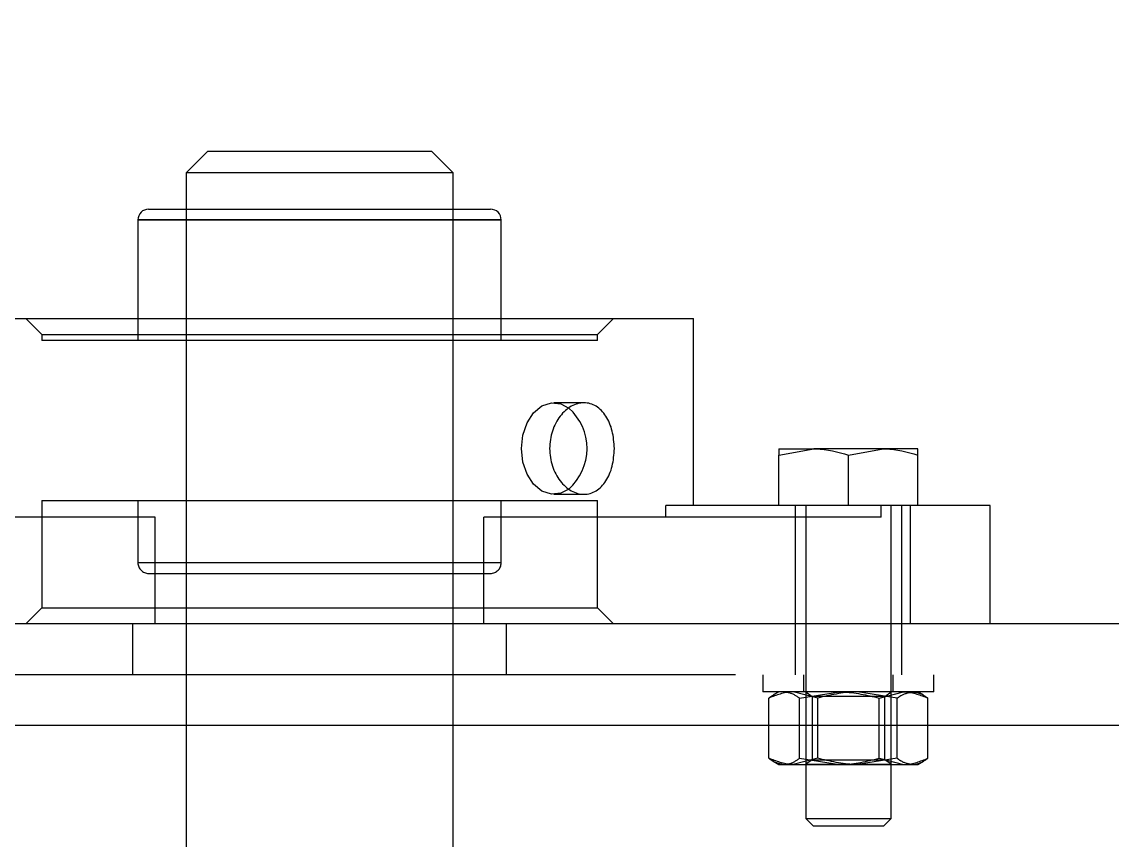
# Model space of a CAD drawing. Header units: metres. Extents: x 0 to 21025, y 0 to 14850.
# Drawn here: x 6354.6 to 6456.7, y 9315.9 to 9392.5 of the extents above; entities that cross this region are included whole.
import ezdxf

# ---------------------------------------------------------------- set-up
doc = ezdxf.new("R2010")
doc.units = ezdxf.units.M
doc.header["$LTSCALE"] = 25
doc.linetypes.add('HIDDEN2', pattern=[4.7625, 3.175, -1.5875])
for name, color, linetype in [('SL1', 8, 'Continuous'), ('SL4', 4, 'Continuous'), ('ST1', 7, 'HIDDEN2')]:
    doc.layers.add(name, color=color, linetype=linetype)

msp = doc.modelspace()

# ---------------------------------------------------------------- linework, layer by layer
at = {"layer": 'SL1'}
for radius, start, end in [(1221.5, 107.691351, 131.364925), (1215.5, 107.106787, 166.785047), (1170.7, 106.690475, 164.690823), (1164.35, 106.913784, 164.513299), (1158.35, 107.10294, 164.435358), (1158, 107.11294, 127.658057)]:
    msp.add_arc((6782.517, 8419.394), radius, start, end, dxfattribs=at)
for points, knots in [([(6441.768, 9526.125), (6437.652, 9524.858), (6421.593, 9519.816), (6393.775, 9510.409), (6359.252, 9497.473), (6325.815, 9483.728), (6293.469, 9469.258), (6261.581, 9453.806), (6230.179, 9437.385), (6198.673, 9419.659), (6167.123, 9400.585), (6135.622, 9380.085), (6104.838, 9358.707), (6084.947, 9343.646), (6075.047, 9336.149)], [0.80804203, 0.80804203, 0.80804203, 0.80804203, 0.81401555, 0.83138527, 0.84876276, 0.86513828, 0.88151792, 0.89790135, 0.91427649, 0.93065821, 0.94803209, 0.96539988, 0.98277726, 1, 1, 1, 1]), ([(6075.196, 9336.149), (6077.33, 9337.832), (6088.736, 9346.83), (6110.067, 9362.296), (6139.185, 9382.483), (6168.96, 9401.698), (6199.908, 9420.382), (6232.058, 9438.427), (6265.41, 9455.751), (6299.308, 9471.983), (6333.714, 9487.106), (6368.593, 9501.106), (6403.235, 9513.721), (6427.728, 9521.776), (6440.388, 9525.7), (6441.768, 9526.125)], [0, 0, 0, 0, 0.00376932, 0.02014983, 0.03653035, 0.05291087, 0.06929138, 0.08666457, 0.10403776, 0.12141095, 0.13878414, 0.15615733, 0.17353052, 0.18991104, 0.19191378, 0.19191378, 0.19191378, 0.19191378]), ([(6442.231, 9525.511), (6432.964, 9522.661), (6411.041, 9515.613), (6376.77, 9503.457), (6340.685, 9489.236), (6306.202, 9474.314), (6273.301, 9458.832), (6240.903, 9442.324), (6209.039, 9424.807), (6177.742, 9406.296), (6147.038, 9386.817), (6115.974, 9365.682), (6084.891, 9343.125), (6064.321, 9326.772), (6054.186, 9318.716)], [0.929117718, 0.929117718, 0.929117718, 0.929117718, 0.933777878, 0.940185556, 0.946593233, 0.952418444, 0.958243655, 0.964068866, 0.969894078, 0.975719289, 0.9815445, 0.987369711, 0.993777388, 1, 1, 1, 1]), ([(6108.498, 9336.149), (6113.156, 9339.605), (6127.142, 9349.983), (6151.123, 9366.343), (6180.375, 9385.259), (6210.826, 9403.587), (6242.445, 9421.304), (6275.252, 9438.306), (6308.591, 9454.233), (6342.429, 9469.072), (6376.733, 9482.802), (6410.094, 9494.916), (6432.11, 9502.158), (6442.47, 9505.402)], [0, 0, 0, 0, 0.00828312, 0.02486584, 0.04144017, 0.05802116, 0.07560638, 0.09318543, 0.11077419, 0.12835541, 0.14593642, 0.16352529, 0.17902627, 0.17902627, 0.17902627, 0.17902627])]:
    msp.add_open_spline(points, degree=3, knots=knots, dxfattribs=at)
at = {"layer": 'SL4'}
for p, q in [((6372.014, 9380.384), (6370.014, 9378.384)), ((6393.014, 9380.384), (6372.014, 9380.384)), ((6395.014, 9378.384), (6393.014, 9380.384)), ((6370.014, 9378.384), (6370.014, 9374.989)), ((6395.014, 9378.384), (6370.014, 9378.384)), ((6395.014, 9374.989), (6395.014, 9378.384)), ((6366.514, 9374.989), (6398.514, 9374.989)), ((6365.514, 9373.989), (6365.514, 9364.749)), ((6365.514, 9373.989), (6399.514, 9373.989)), ((6399.514, 9364.749), (6399.514, 9373.989)), ((6347.514, 9364.749), (6382.514, 9364.749)), ((6382.514, 9364.749), (6417.514, 9364.749)), ((6417.514, 9347.249), (6417.514, 9364.749)), ((6425.514, 9351.968), (6428.764, 9352.549)), ((6425.514, 9352.549), (6428.764, 9352.549)), ((6435.264, 9352.549), (6428.764, 9352.549)), ((6432.014, 9351.968), (6435.264, 9352.549)), ((6438.514, 9352.549), (6435.264, 9352.549)), ((6425.514, 9347.249), (6425.514, 9351.968)), ((6432.014, 9347.249), (6432.014, 9351.968)), ((6438.514, 9347.249), (6438.514, 9351.968)), ((6414.909, 9346.139), (6414.909, 9347.249)), ((6435.081, 9347.249), (6414.909, 9347.249)), ((6435.081, 9346.139), (6435.081, 9347.249)), ((6437.836, 9347.249), (6435.081, 9347.249)), ((6437.836, 9336.149), (6437.836, 9347.249)), ((6445.264, 9347.249), (6437.836, 9347.249)), ((6445.264, 9336.149), (6445.264, 9347.249)), ((6367.135, 9346.139), (6329.947, 9346.139)), ((6367.135, 9336.149), (6367.135, 9346.139)), ((6397.893, 9336.149), (6397.893, 9346.139)), ((6435.081, 9346.139), (6397.893, 9346.139)), ((6490.517, 9336.149), (5540.514, 9336.149)), ((6485.517, 9326.624), (6330.277, 9326.624))]:
    msp.add_line(p, q, dxfattribs=at)
for centre, radius, start, end in [((6366.514, 9373.989), 1, 90, 180), ((6398.514, 9373.989), 1, 0, 90), ((6402.489, 9352.573), 5.062, 311.42045, 48.31198)]:
    msp.add_arc(centre, radius, start, end, dxfattribs=at)
for points, knots in [([(6410.105, 9352.572), (6410.066, 9352.011), (6409.986, 9350.889), (6409.362, 9349.465), (6408.434, 9348.513), (6407.273, 9348.177), (6406.053, 9348.513), (6404.973, 9349.465), (6404.227, 9350.889), (6403.959, 9352.572), (6404.227, 9354.255), (6404.973, 9355.679), (6406.053, 9356.632), (6407.273, 9356.967), (6408.434, 9356.632), (6409.362, 9355.679), (6409.986, 9354.255), (6410.066, 9353.133), (6410.105, 9352.572)], [0, 0, 0, 0, 0.0624896, 0.1249999, 0.1875102, 0.25, 0.3124898, 0.3750001, 0.4375104, 0.5, 0.5624896, 0.6249999, 0.6875102, 0.75, 0.8124898, 0.8750001, 0.9375104, 1, 1, 1, 1]), ([(6425.514, 9352.549), (6425.514, 9352.542), (6425.514, 9352.513), (6425.514, 9352.203), (6425.514, 9351.968)], [0, 0, 0, 0, 0.2418514, 1, 1, 1, 1]), ([(6428.764, 9352.549), (6428.841, 9352.548), (6429.939, 9352.54), (6431.014, 9352.243), (6432.014, 9351.968)], [0, 0, 0, 0, 0.07021477, 1, 1, 1, 1]), ([(6435.264, 9352.549), (6435.341, 9352.548), (6436.439, 9352.54), (6437.514, 9352.243), (6438.514, 9351.968)], [0, 0, 0, 0, 0.0702148, 1, 1, 1, 1]), ([(6438.514, 9351.968), (6438.514, 9352.203), (6438.514, 9352.513), (6438.514, 9352.542), (6438.514, 9352.549)], [0, 0, 0, 0, 0.7581486, 1, 1, 1, 1])]:
    msp.add_open_spline(points, degree=3, knots=knots, dxfattribs=at)
at = {"layer": 'ST1'}
for p, q in [((6370.014, 9374.989), (6370.014, 9340.879)), ((6370.014, 9374.989), (6370.014, 9287.384)), ((6395.014, 9340.879), (6395.014, 9374.989)), ((6395.014, 9287.384), (6395.014, 9374.989)), ((6399.514, 9373.989), (6365.514, 9373.989)), ((6355.014, 9364.749), (6356.514, 9363.249)), ((6365.514, 9364.749), (6365.514, 9362.699)), ((6399.514, 9362.699), (6399.514, 9364.749)), ((6408.514, 9363.249), (6410.014, 9364.749)), ((6356.514, 9363.249), (6408.514, 9363.249)), ((6356.514, 9363.249), (6356.514, 9362.699)), ((6408.514, 9362.699), (6356.514, 9362.699)), ((6408.514, 9362.699), (6408.514, 9363.249)), ((6407.263, 9356.855), (6404.434, 9356.855)), ((6404.434, 9348.289), (6407.263, 9348.289)), ((6356.514, 9347.699), (6408.514, 9347.699)), ((6356.514, 9347.699), (6356.514, 9337.649)), ((6365.514, 9347.699), (6365.514, 9341.879)), ((6399.514, 9341.879), (6399.514, 9347.699)), ((6408.514, 9337.649), (6408.514, 9347.699)), ((6427.014, 9347.249), (6427.014, 9336.149)), ((6428.014, 9347.249), (6428.014, 9317.939)), ((6436.014, 9317.939), (6436.014, 9347.249)), ((6437.014, 9336.149), (6437.014, 9347.249)), ((6437.836, 9336.149), (6437.836, 9347.249)), ((6367.135, 9336.149), (6367.135, 9346.139)), ((6397.893, 9336.149), (6397.893, 9346.139)), ((6399.514, 9341.879), (6365.56, 9341.879)), ((6366.514, 9340.879), (6398.514, 9340.879)), ((6356.514, 9337.649), (6355.014, 9336.149)), ((6356.514, 9337.649), (6408.514, 9337.649)), ((6410.014, 9336.149), (6408.514, 9337.649)), ((6365.014, 9336.149), (6365.014, 9331.386)), ((6400.014, 9331.386), (6400.014, 9336.149)), ((6427.014, 9336.149), (6427.014, 9331.386)), ((6437.014, 9331.386), (6437.014, 9336.149)), ((6540.514, 9331.386), (5540.514, 9331.386)), ((6424.014, 9331.386), (6424.014, 9329.786)), ((6427.814, 9331.386), (6427.814, 9329.786)), ((6436.214, 9329.786), (6436.214, 9331.386)), ((6440.014, 9329.786), (6440.014, 9331.386)), ((6440.014, 9329.786), (6424.014, 9329.786)), ((6425.514, 9329.786), (6424.977, 9329.476)), ((6429.139, 9329.206), (6426.856, 9329.786)), ((6427.447, 9329.206), (6431.168, 9329.786)), ((6428.014, 9329.786), (6428.614, 9329.366)), ((6436.581, 9329.206), (6432.86, 9329.786)), ((6434.889, 9329.206), (6437.173, 9329.786)), ((6435.414, 9329.366), (6436.014, 9329.786)), ((6439.051, 9329.476), (6438.514, 9329.786)), ((6424.572, 9323.567), (6424.572, 9329.206)), ((6427.447, 9323.567), (6427.447, 9329.206)), ((6435.155, 9329.366), (6428.614, 9329.366)), ((6428.614, 9329.366), (6428.614, 9323.432)), ((6429.139, 9323.567), (6429.139, 9329.206)), ((6434.889, 9323.567), (6434.889, 9329.206)), ((6435.414, 9329.366), (6435.155, 9329.366)), ((6435.414, 9323.432), (6435.414, 9329.366)), ((6436.581, 9323.567), (6436.581, 9329.206)), ((6439.456, 9323.567), (6439.456, 9329.206)), ((6424.977, 9323.296), (6425.514, 9322.986)), ((6425.514, 9322.986), (6426.856, 9322.986)), ((6429.139, 9323.567), (6426.856, 9322.986)), ((6426.856, 9322.986), (6432.86, 9322.986)), ((6427.447, 9323.567), (6431.168, 9322.986)), ((6428.614, 9323.432), (6428.014, 9323.011)), ((6428.014, 9323.011), (6435.709, 9323.011)), ((6428.014, 9323.011), (6428.014, 9322.986)), ((6428.614, 9323.432), (6435.414, 9323.432)), ((6436.581, 9323.567), (6432.86, 9322.986)), ((6432.86, 9322.986), (6438.018, 9322.986)), ((6434.889, 9323.567), (6437.173, 9322.986)), ((6436.014, 9323.011), (6435.414, 9323.432)), ((6435.709, 9323.011), (6436.014, 9323.011)), ((6436.014, 9322.986), (6436.014, 9323.011)), ((6438.018, 9322.986), (6438.514, 9322.986)), ((6438.514, 9322.986), (6439.051, 9323.296)), ((6428.014, 9317.939), (6436.014, 9317.939)), ((6428.014, 9317.939), (6428.705, 9317.249)), ((6435.324, 9317.249), (6436.014, 9317.939)), ((6428.705, 9317.249), (6435.324, 9317.249))]:
    msp.add_line(p, q, dxfattribs=at)
at = {"layer": 'ST1', "flags": 128}
for points in [[(6401.406, 9352.572), (6401.54, 9353.835), (6401.932, 9354.985), (6402.546, 9355.921), (6403.328, 9356.559), (6404.208, 9356.843), (6405.108, 9356.748), (6405.856, 9356.354)], [(6405.838, 9348.777), (6405.108, 9348.397), (6404.208, 9348.301), (6403.328, 9348.585), (6402.546, 9349.224), (6401.932, 9350.159), (6401.54, 9351.31), (6401.406, 9352.572)]]:
    msp.add_lwpolyline(points, dxfattribs=at)
at = {"layer": 'ST1'}
for centre, start, end in [((6366.514, 9341.879), 180, 270), ((6398.514, 9341.879), 270, 0)]:
    msp.add_arc(centre, 1, start, end, dxfattribs=at)
for points, knots in [([(6426.856, 9329.786), (6426.802, 9329.785), (6426.031, 9329.777), (6425.275, 9329.481), (6424.572, 9329.206)], [0, 0, 0, 0, 0.07021477, 1, 1, 1, 1]), ([(6426.01, 9329.786), (6426.141, 9329.777), (6426.627, 9329.745), (6427.101, 9329.434), (6427.447, 9329.206)], [0, 0, 0, 0, 0.2686336, 1, 1, 1, 1]), ([(6432.86, 9329.786), (6432.772, 9329.785), (6431.515, 9329.777), (6430.284, 9329.481), (6429.139, 9329.206)], [0, 0, 0, 0, 0.0702148, 1, 1, 1, 1]), ([(6431.168, 9329.786), (6431.257, 9329.785), (6432.513, 9329.777), (6433.744, 9329.481), (6434.889, 9329.206)], [0, 0, 0, 0, 0.0702148, 1, 1, 1, 1]), ([(6436.581, 9329.206), (6436.702, 9329.293), (6437.17, 9329.633), (6437.657, 9329.721), (6438.018, 9329.786)], [0, 0, 0, 0, 0.2575513, 1, 1, 1, 1]), ([(6437.173, 9329.786), (6437.227, 9329.785), (6437.998, 9329.777), (6438.753, 9329.481), (6439.456, 9329.206)], [0, 0, 0, 0, 0.0702148, 1, 1, 1, 1]), ([(6438.018, 9329.786), (6438.149, 9329.777), (6438.636, 9329.745), (6439.109, 9329.434), (6439.456, 9329.206)], [0, 0, 0, 0, 0.2686336, 1, 1, 1, 1]), ([(6424.572, 9329.206), (6424.692, 9329.307), (6424.823, 9329.419), (6424.959, 9329.459), (6424.97, 9329.462)], [0, 0, 0, 0, 0.9148028, 1, 1, 1, 1]), ([(6426.856, 9322.986), (6426.802, 9322.987), (6426.031, 9322.995), (6425.275, 9323.291), (6424.572, 9323.567)], [0, 0, 0, 0, 0.07021477, 1, 1, 1, 1]), ([(6424.572, 9323.567), (6424.693, 9323.479), (6425.162, 9323.139), (6425.648, 9323.051), (6426.01, 9322.986)], [0, 0, 0, 0, 0.25755135, 1, 1, 1, 1]), ([(6426.01, 9322.986), (6426.141, 9322.995), (6426.627, 9323.027), (6427.101, 9323.339), (6427.447, 9323.567)], [0, 0, 0, 0, 0.26863361, 1, 1, 1, 1]), ([(6432.86, 9322.986), (6432.772, 9322.987), (6431.515, 9322.995), (6430.284, 9323.291), (6429.139, 9323.567)], [0, 0, 0, 0, 0.07021477, 1, 1, 1, 1]), ([(6431.168, 9322.986), (6431.257, 9322.987), (6432.513, 9322.995), (6433.744, 9323.291), (6434.889, 9323.567)], [0, 0, 0, 0, 0.07021477, 1, 1, 1, 1]), ([(6436.581, 9323.567), (6436.702, 9323.479), (6437.17, 9323.139), (6437.657, 9323.051), (6438.018, 9322.986)], [0, 0, 0, 0, 0.2575513, 1, 1, 1, 1]), ([(6437.173, 9322.986), (6437.227, 9322.987), (6437.998, 9322.995), (6438.753, 9323.291), (6439.456, 9323.567)], [0, 0, 0, 0, 0.07021477, 1, 1, 1, 1]), ([(6438.018, 9322.986), (6438.149, 9322.995), (6438.636, 9323.027), (6439.109, 9323.339), (6439.456, 9323.567)], [0, 0, 0, 0, 0.26863361, 1, 1, 1, 1])]:
    msp.add_open_spline(points, degree=3, knots=knots, dxfattribs=at)

doc.saveas('drawing.dxf')
